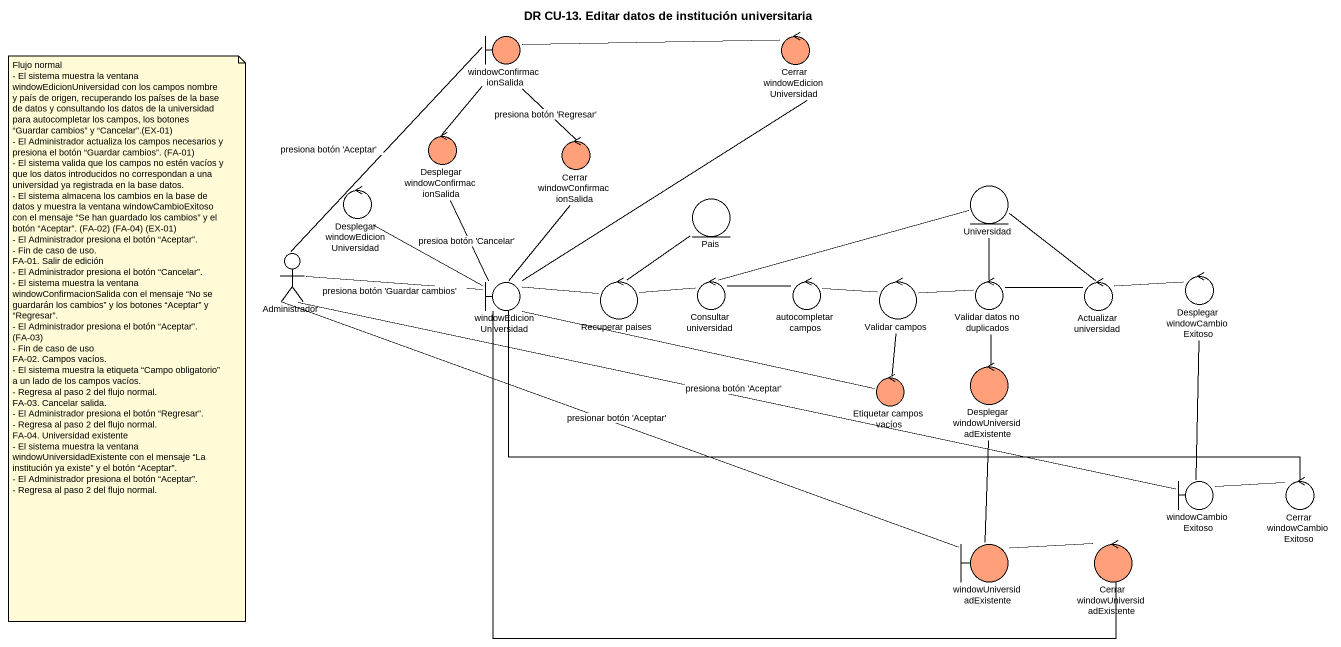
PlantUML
@startuml
title DR CU-13. Editar datos de institución universitaria
boundary windowConfirmacionSalida #FFA07A
control "Cerrar windowEdicionUniversidad" as Cerrar_windowEdicionUniversi #FFA07A
control "Desplegar windowConfirmacionSalida" as Desplegar #FFA07A
control "Cerrar windowConfirmacionSalida" as Cerrar_windowConfirmacionSal #FFA07A
control "Desplegar windowEdicionUniversidad" as Desplegar_2
entity Pais
entity Universidad
actor Administrador
control "Desplegar windowCambioExitoso" as Desplegar_3
boundary windowEdicionUniversidad
control "Recuperar paises" as Recuperar_paises
control "Consultar universidad" as Consultar_universidad
control "autocompletar campos" as autocompletar_campos
control "Validar campos" as Validar_campos
control "Validar datos no duplicados" as Validar_datos_no_duplicados
control "Actualizar universidad" as Actualizar_universidad
control "Etiquetar campos vacíos" as Etiquetar_campos_vacíos #FFA07A
control "Desplegar windowUniversidadExistente" as Desplegar_4 #FFA07A
boundary windowCambioExitoso
control "Cerrar windowCambioExitoso" as Cerrar_windowCambioExitoso
boundary windowUniversidadExistente #FFA07A
control "Cerrar windowUniversidadExistente" as Cerrar_windowUniversidadExis #FFA07A
windowConfirmacionSalida -right- Cerrar_windowEdicionUniversi
windowConfirmacionSalida -- Cerrar_windowConfirmacionSal : presiona botón 'Regresar'
Cerrar_windowEdicionUniversi -- windowEdicionUniversidad
Desplegar -up- windowConfirmacionSalida
Cerrar_windowConfirmacionSal -- windowEdicionUniversidad
Desplegar_2 -right- windowEdicionUniversidad
Administrador -up- windowConfirmacionSalida : presiona botón 'Aceptar'
Administrador -right- windowEdicionUniversidad : presiona botón 'Guardar cambios'
Administrador -right- windowCambioExitoso : presiona botón 'Aceptar'
Desplegar_3 -- windowCambioExitoso
windowEdicionUniversidad -up- Desplegar : presioa botón 'Cancelar'
windowEdicionUniversidad -right- Recuperar_paises
windowEdicionUniversidad -right- Etiquetar_campos_vacíos
Recuperar_paises -up- Pais
Recuperar_paises -right- Consultar_universidad
Consultar_universidad -right- Universidad
Consultar_universidad -right- autocompletar_campos
autocompletar_campos -right- Validar_campos
Validar_campos -right- Validar_datos_no_duplicados
Validar_campos -- Etiquetar_campos_vacíos
Validar_datos_no_duplicados -up- Universidad
Validar_datos_no_duplicados -right- Actualizar_universidad
Validar_datos_no_duplicados -- Desplegar_4
Actualizar_universidad -up- Universidad
Actualizar_universidad -right- Desplegar_3
Desplegar_4 -- windowUniversidadExistente
windowCambioExitoso -right- Cerrar_windowCambioExitoso
Cerrar_windowCambioExitoso -left- windowEdicionUniversidad
windowUniversidadExistente -left- Administrador : presionar botón 'Aceptar'
windowUniversidadExistente -right- Cerrar_windowUniversidadExis
Cerrar_windowUniversidadExis -left- windowEdicionUniversidad
note as N1
  Flujo normal
  - El sistema muestra la ventana windowEdicionUniversidad con los campos nombre y país de origen, recuperando los países de la base de datos y consultando los datos de la universidad para autocompletar los campos, los botones “Guardar cambios” y “Cancelar”.(EX-01)
  - El Administrador actualiza los campos necesarios y presiona el botón “Guardar cambios”. (FA-01)
  - El sistema valida que los campos no estén vacíos y que los datos introducidos no correspondan a una universidad ya registrada en la base datos.
  - El sistema almacena los cambios en la base de datos y muestra la ventana windowCambioExitoso con el mensaje “Se han guardado los cambios” y el botón “Aceptar”. (FA-02) (FA-04) (EX-01)
  - El Administrador presiona el botón “Aceptar”.
  - Fin de caso de uso.
  FA-01. Salir de edición
  - El Administrador presiona el botón “Cancelar”.
  - El sistema muestra la ventana windowConfirmacionSalida con el mensaje “No se guardarán los cambios” y los botones “Aceptar” y “Regresar”.
  - El Administrador presiona el botón “Aceptar”. (FA-03)
  - Fin de caso de uso
  FA-02. Campos vacíos.
  - El sistema muestra la etiqueta “Campo obligatorio” a un lado de los campos vacíos.
  - Regresa al paso 2 del flujo normal.
  FA-03. Cancelar salida.
  - El Administrador presiona el botón “Regresar”.
  - Regresa al paso 2 del flujo normal.
  FA-04. Universidad existente
  - El sistema muestra la ventana windowUniversidadExistente con el mensaje “La institución ya existe” y el botón “Aceptar”.
  - El Administrador presiona el botón “Aceptar”.
  - Regresa al paso 2 del flujo normal.
end note
@enduml
